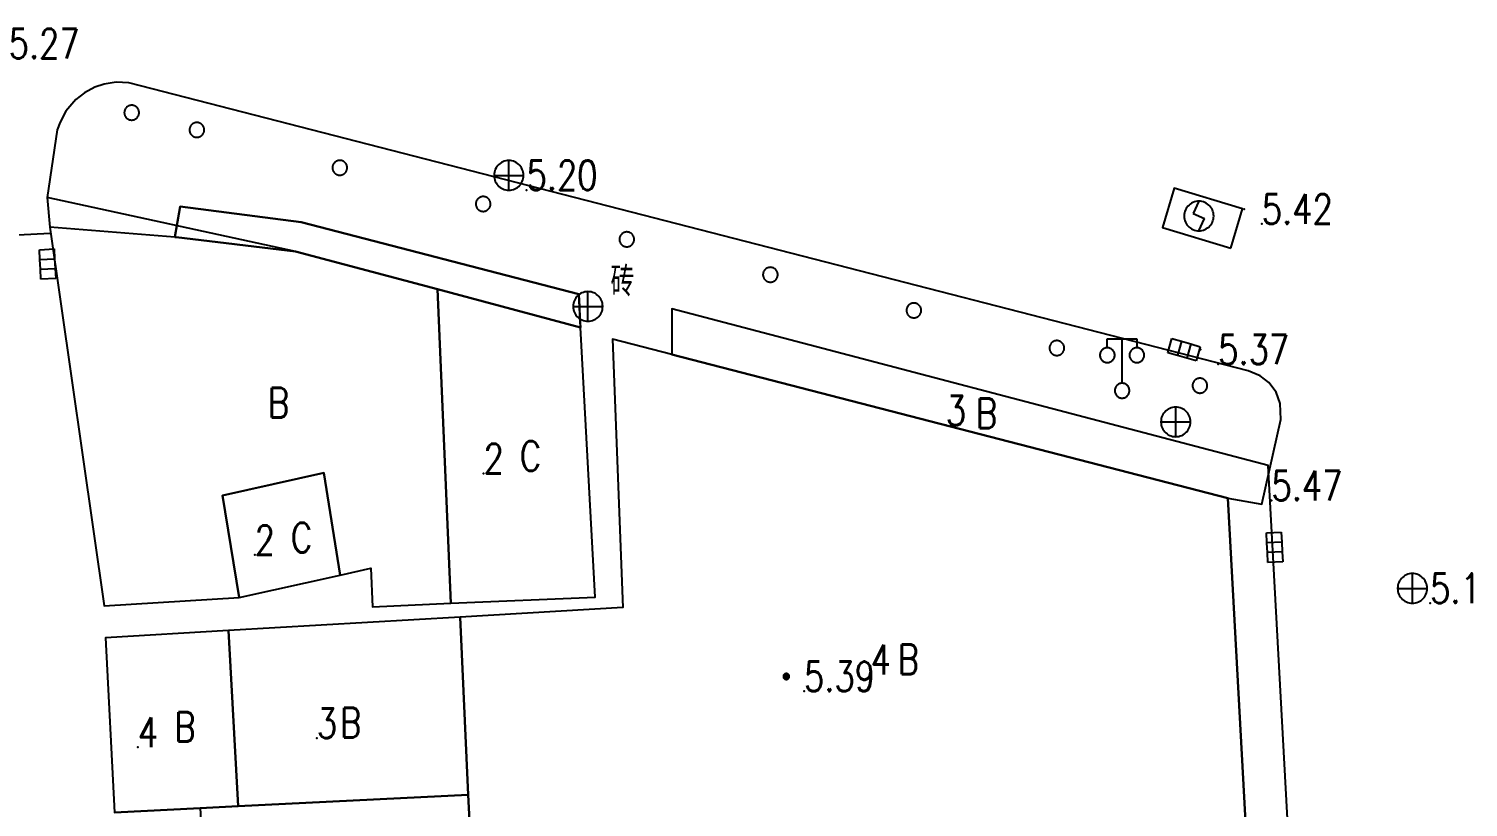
# Model space of a CAD drawing. Extents: x 500064 to 501389, y 2542464 to 2545400.
# Drawn here: x 500904.47 to 500953.13, y 2542654.41 to 2542680.73 of the extents above; entities that cross this region are included whole.
import ezdxf

# ---------------------------------------------------------------- set-up
doc = ezdxf.new("R2010")
doc.units = 0
doc.header["$LTSCALE"] = 0.5
doc.linetypes.add('CENTER', pattern=[50.8, 31.75, -6.35, 6.35, -6.35])
doc.layers.add('地形图', color=8, linetype='CONTINUOUS')
doc.styles.add('HZ', font='romans.shx', dxfattribs={"width": 0.8, "bigfont": 'hztxt.shx'})

msp = doc.modelspace()

# ---------------------------------------------------------------- linework, layer by layer
at = {"layer": '地形图'}
for points in [[(500945.009, 2542664.864), (500946.154, 2542664.659), (500946.799, 2542667.526), (500946.781, 2542668.067), (500946.638, 2542668.448), (500946.394, 2542668.776), (500946.103, 2542669.003), (500945.699, 2542669.167), (500907.843, 2542678.911), (500907.425, 2542678.926), (500907.01, 2542678.862), (500906.704, 2542678.759), (500906.345, 2542678.568), (500906.057, 2542678.343), (500905.721, 2542677.949), (500905.523, 2542677.58), (500905.43, 2542677.311), (500905.086, 2542675.029), (500905.174, 2542674.02)], [(500907.943, 2542677.647), (500907.959, 2542677.647), (500907.975, 2542677.649), (500907.99, 2542677.651), (500908.005, 2542677.654), (500908.021, 2542677.659), (500908.035, 2542677.664), (500908.05, 2542677.67), (500908.064, 2542677.677), (500908.077, 2542677.685), (500908.091, 2542677.694), (500908.103, 2542677.703), (500908.115, 2542677.714), (500908.126, 2542677.725), (500908.137, 2542677.736), (500908.146, 2542677.749), (500908.155, 2542677.762), (500908.163, 2542677.775), (500908.171, 2542677.789), (500908.177, 2542677.803), (500908.182, 2542677.818), (500908.187, 2542677.833), (500908.19, 2542677.848), (500908.193, 2542677.864), (500908.194, 2542677.88), (500908.195, 2542677.895), (500908.195, 2542677.911), (500908.193, 2542677.927), (500908.191, 2542677.942), (500908.188, 2542677.957), (500908.183, 2542677.973), (500908.178, 2542677.987), (500908.172, 2542678.002), (500908.165, 2542678.016), (500908.157, 2542678.029), (500908.148, 2542678.043), (500908.139, 2542678.055), (500908.129, 2542678.067), (500908.118, 2542678.078), (500908.106, 2542678.088), (500908.094, 2542678.098), (500908.081, 2542678.107), (500908.067, 2542678.115), (500908.053, 2542678.122), (500908.039, 2542678.129), (500908.024, 2542678.134), (500908.009, 2542678.139), (500907.994, 2542678.142), (500907.978, 2542678.145), (500907.963, 2542678.146), (500907.947, 2542678.147), (500907.931, 2542678.147), (500907.916, 2542678.145), (500907.9, 2542678.143), (500907.885, 2542678.14), (500907.87, 2542678.135), (500907.855, 2542678.13), (500907.84, 2542678.124), (500907.826, 2542678.117), (500907.813, 2542678.109), (500907.8, 2542678.1), (500907.787, 2542678.091), (500907.775, 2542678.081), (500907.764, 2542678.07), (500907.754, 2542678.058), (500907.744, 2542678.046), (500907.735, 2542678.033), (500907.727, 2542678.019), (500907.72, 2542678.005), (500907.713, 2542677.991), (500907.708, 2542677.976), (500907.703, 2542677.961), (500907.7, 2542677.946), (500907.697, 2542677.93), (500907.696, 2542677.915), (500907.695, 2542677.899), (500907.695, 2542677.883), (500907.697, 2542677.868), (500907.699, 2542677.852), (500907.702, 2542677.837), (500907.707, 2542677.822), (500907.712, 2542677.807), (500907.718, 2542677.792), (500907.725, 2542677.778), (500907.733, 2542677.765), (500907.742, 2542677.752), (500907.751, 2542677.739), (500907.762, 2542677.727), (500907.773, 2542677.716), (500907.784, 2542677.706), (500907.797, 2542677.696), (500907.81, 2542677.687), (500907.823, 2542677.679), (500907.837, 2542677.672), (500907.851, 2542677.665), (500907.866, 2542677.66), (500907.881, 2542677.655), (500907.896, 2542677.652), (500907.912, 2542677.649), (500907.928, 2542677.648), (500907.943, 2542677.647)], [(500910.147, 2542677.064), (500910.162, 2542677.064), (500910.178, 2542677.066), (500910.194, 2542677.068), (500910.209, 2542677.071), (500910.224, 2542677.075), (500910.239, 2542677.081), (500910.253, 2542677.087), (500910.267, 2542677.094), (500910.281, 2542677.102), (500910.294, 2542677.11), (500910.306, 2542677.12), (500910.318, 2542677.13), (500910.33, 2542677.141), (500910.34, 2542677.153), (500910.35, 2542677.165), (500910.359, 2542677.178), (500910.367, 2542677.192), (500910.374, 2542677.206), (500910.38, 2542677.22), (500910.386, 2542677.235), (500910.39, 2542677.25), (500910.394, 2542677.265), (500910.396, 2542677.281), (500910.398, 2542677.296), (500910.399, 2542677.312), (500910.398, 2542677.328), (500910.397, 2542677.343), (500910.395, 2542677.359), (500910.391, 2542677.374), (500910.387, 2542677.389), (500910.382, 2542677.404), (500910.376, 2542677.419), (500910.369, 2542677.433), (500910.361, 2542677.446), (500910.352, 2542677.459), (500910.342, 2542677.472), (500910.332, 2542677.484), (500910.321, 2542677.495), (500910.309, 2542677.505), (500910.297, 2542677.515), (500910.284, 2542677.524), (500910.271, 2542677.532), (500910.257, 2542677.539), (500910.242, 2542677.546), (500910.228, 2542677.551), (500910.213, 2542677.555), (500910.197, 2542677.559), (500910.182, 2542677.562), (500910.166, 2542677.563), (500910.15, 2542677.564), (500910.135, 2542677.563), (500910.119, 2542677.562), (500910.104, 2542677.56), (500910.088, 2542677.556), (500910.073, 2542677.552), (500910.058, 2542677.547), (500910.044, 2542677.541), (500910.03, 2542677.534), (500910.016, 2542677.526), (500910.003, 2542677.517), (500909.991, 2542677.508), (500909.979, 2542677.497), (500909.968, 2542677.486), (500909.957, 2542677.475), (500909.947, 2542677.462), (500909.939, 2542677.449), (500909.93, 2542677.436), (500909.923, 2542677.422), (500909.917, 2542677.408), (500909.911, 2542677.393), (500909.907, 2542677.378), (500909.903, 2542677.362), (500909.901, 2542677.347), (500909.899, 2542677.331), (500909.899, 2542677.316), (500909.899, 2542677.3), (500909.9, 2542677.284), (500909.903, 2542677.269), (500909.906, 2542677.253), (500909.91, 2542677.238), (500909.915, 2542677.224), (500909.922, 2542677.209), (500909.929, 2542677.195), (500909.936, 2542677.181), (500909.945, 2542677.168), (500909.955, 2542677.156), (500909.965, 2542677.144), (500909.976, 2542677.133), (500909.988, 2542677.122), (500910, 2542677.113), (500910.013, 2542677.104), (500910.027, 2542677.096), (500910.04, 2542677.088), (500910.055, 2542677.082), (500910.07, 2542677.077), (500910.085, 2542677.072), (500910.1, 2542677.069), (500910.115, 2542677.066), (500910.131, 2542677.064), (500910.147, 2542677.064)], [(500897.091, 2542676.757), (500897.588, 2542673.435), (500905.204, 2542673.817)], [(500914.98, 2542675.784), (500914.996, 2542675.785), (500915.012, 2542675.786), (500915.027, 2542675.789), (500915.042, 2542675.792), (500915.058, 2542675.796), (500915.072, 2542675.801), (500915.087, 2542675.807), (500915.101, 2542675.814), (500915.115, 2542675.822), (500915.128, 2542675.831), (500915.14, 2542675.841), (500915.152, 2542675.851), (500915.163, 2542675.862), (500915.174, 2542675.874), (500915.183, 2542675.886), (500915.192, 2542675.899), (500915.2, 2542675.912), (500915.208, 2542675.926), (500915.214, 2542675.941), (500915.219, 2542675.955), (500915.224, 2542675.97), (500915.227, 2542675.986), (500915.23, 2542676.001), (500915.232, 2542676.017), (500915.232, 2542676.033), (500915.232, 2542676.048), (500915.23, 2542676.064), (500915.228, 2542676.079), (500915.225, 2542676.095), (500915.22, 2542676.11), (500915.215, 2542676.125), (500915.209, 2542676.139), (500915.202, 2542676.153), (500915.194, 2542676.167), (500915.185, 2542676.18), (500915.176, 2542676.192), (500915.166, 2542676.204), (500915.155, 2542676.215), (500915.143, 2542676.226), (500915.131, 2542676.236), (500915.118, 2542676.245), (500915.104, 2542676.253), (500915.09, 2542676.26), (500915.076, 2542676.266), (500915.061, 2542676.272), (500915.046, 2542676.276), (500915.031, 2542676.28), (500915.015, 2542676.282), (500915, 2542676.284), (500914.984, 2542676.284), (500914.968, 2542676.284), (500914.953, 2542676.283), (500914.937, 2542676.28), (500914.922, 2542676.277), (500914.907, 2542676.273), (500914.892, 2542676.268), (500914.877, 2542676.261), (500914.863, 2542676.254), (500914.85, 2542676.246), (500914.837, 2542676.238), (500914.824, 2542676.228), (500914.812, 2542676.218), (500914.801, 2542676.207), (500914.791, 2542676.195), (500914.781, 2542676.183), (500914.772, 2542676.17), (500914.764, 2542676.156), (500914.757, 2542676.143), (500914.75, 2542676.128), (500914.745, 2542676.113), (500914.74, 2542676.098), (500914.737, 2542676.083), (500914.734, 2542676.068), (500914.733, 2542676.052), (500914.732, 2542676.036), (500914.733, 2542676.021), (500914.734, 2542676.005), (500914.736, 2542675.989), (500914.74, 2542675.974), (500914.744, 2542675.959), (500914.749, 2542675.944), (500914.755, 2542675.93), (500914.762, 2542675.916), (500914.77, 2542675.902), (500914.779, 2542675.889), (500914.788, 2542675.876), (500914.799, 2542675.865), (500914.81, 2542675.853), (500914.821, 2542675.843), (500914.834, 2542675.833), (500914.847, 2542675.824), (500914.86, 2542675.816), (500914.874, 2542675.809), (500914.888, 2542675.803), (500914.903, 2542675.797), (500914.918, 2542675.793), (500914.933, 2542675.789), (500914.949, 2542675.787), (500914.965, 2542675.785), (500914.98, 2542675.784)], [(500920.696, 2542675.277), (500920.748, 2542675.279), (500920.8, 2542675.288), (500920.85, 2542675.301), (500920.899, 2542675.32), (500920.946, 2542675.344), (500920.99, 2542675.372), (500921.03, 2542675.405), (500921.067, 2542675.442), (500921.1, 2542675.483), (500921.129, 2542675.527), (500921.153, 2542675.573), (500921.171, 2542675.622), (500921.185, 2542675.673), (500921.193, 2542675.724), (500921.196, 2542675.777), (500921.193, 2542675.829), (500921.185, 2542675.881), (500921.171, 2542675.931), (500921.153, 2542675.98), (500921.129, 2542676.027), (500921.1, 2542676.071), (500921.067, 2542676.111), (500921.03, 2542676.148), (500920.99, 2542676.181), (500920.946, 2542676.21), (500920.899, 2542676.233), (500920.85, 2542676.252), (500920.8, 2542676.266), (500920.748, 2542676.274), (500920.696, 2542676.277), (500920.643, 2542676.274), (500920.592, 2542676.266), (500920.541, 2542676.252), (500920.492, 2542676.233), (500920.446, 2542676.21), (500920.402, 2542676.181), (500920.361, 2542676.148), (500920.324, 2542676.111), (500920.291, 2542676.071), (500920.263, 2542676.027), (500920.239, 2542675.98), (500920.22, 2542675.931), (500920.207, 2542675.881), (500920.199, 2542675.829), (500920.196, 2542675.777), (500920.199, 2542675.724), (500920.207, 2542675.673), (500920.22, 2542675.622), (500920.239, 2542675.573), (500920.263, 2542675.527), (500920.291, 2542675.483), (500920.324, 2542675.442), (500920.361, 2542675.405), (500920.402, 2542675.372), (500920.446, 2542675.344), (500920.492, 2542675.32), (500920.541, 2542675.301), (500920.592, 2542675.288), (500920.643, 2542675.279), (500920.696, 2542675.277)], [(500920.696, 2542675.277), (500920.696, 2542675.777), (500920.696, 2542676.277)], [(500920.196, 2542675.777), (500920.696, 2542675.777), (500921.196, 2542675.777)], [(500913.489, 2542673.208), (500905.086, 2542675.029)], [(500919.832, 2542674.559), (500919.848, 2542674.56), (500919.863, 2542674.561), (500919.879, 2542674.564), (500919.894, 2542674.568), (500919.909, 2542674.572), (500919.924, 2542674.578), (500919.938, 2542674.584), (500919.952, 2542674.591), (500919.966, 2542674.599), (500919.978, 2542674.608), (500919.991, 2542674.618), (500920.002, 2542674.629), (500920.013, 2542674.64), (500920.024, 2542674.652), (500920.033, 2542674.664), (500920.042, 2542674.677), (500920.05, 2542674.691), (500920.057, 2542674.705), (500920.063, 2542674.719), (500920.068, 2542674.734), (500920.072, 2542674.749), (500920.076, 2542674.765), (500920.078, 2542674.78), (500920.079, 2542674.796), (500920.079, 2542674.812), (500920.079, 2542674.827), (500920.077, 2542674.843), (500920.075, 2542674.858), (500920.071, 2542674.874), (500920.066, 2542674.889), (500920.061, 2542674.903), (500920.055, 2542674.918), (500920.047, 2542674.932), (500920.039, 2542674.945), (500920.03, 2542674.958), (500920.021, 2542674.97), (500920.01, 2542674.982), (500919.999, 2542674.993), (500919.987, 2542675.003), (500919.974, 2542675.013), (500919.961, 2542675.021), (500919.948, 2542675.029), (500919.934, 2542675.036), (500919.919, 2542675.042), (500919.904, 2542675.048), (500919.889, 2542675.052), (500919.874, 2542675.055), (500919.858, 2542675.057), (500919.843, 2542675.059), (500919.827, 2542675.059), (500919.811, 2542675.058), (500919.796, 2542675.057), (500919.78, 2542675.054), (500919.765, 2542675.051), (500919.75, 2542675.046), (500919.735, 2542675.041), (500919.721, 2542675.034), (500919.707, 2542675.027), (500919.693, 2542675.019), (500919.681, 2542675.01), (500919.668, 2542675), (500919.657, 2542674.99), (500919.646, 2542674.978), (500919.635, 2542674.967), (500919.626, 2542674.954), (500919.617, 2542674.941), (500919.609, 2542674.927), (500919.602, 2542674.913), (500919.596, 2542674.899), (500919.591, 2542674.884), (500919.587, 2542674.869), (500919.583, 2542674.854), (500919.581, 2542674.838), (500919.58, 2542674.822), (500919.58, 2542674.807), (500919.58, 2542674.791), (500919.582, 2542674.775), (500919.584, 2542674.76), (500919.588, 2542674.745), (500919.593, 2542674.73), (500919.598, 2542674.715), (500919.604, 2542674.7), (500919.612, 2542674.687), (500919.62, 2542674.673), (500919.629, 2542674.66), (500919.638, 2542674.648), (500919.649, 2542674.636), (500919.66, 2542674.625), (500919.672, 2542674.615), (500919.685, 2542674.605), (500919.698, 2542674.597), (500919.711, 2542674.589), (500919.725, 2542674.582), (500919.74, 2542674.576), (500919.755, 2542674.571), (500919.77, 2542674.566), (500919.785, 2542674.563), (500919.801, 2542674.561), (500919.816, 2542674.559), (500919.832, 2542674.559)], [(500945.104, 2542673.316), (500945.506, 2542674.648), (500943.196, 2542675.345), (500942.794, 2542674.013), (500945.104, 2542673.316)], [(500944.029, 2542673.902), (500944.082, 2542673.905), (500944.133, 2542673.913), (500944.184, 2542673.927), (500944.233, 2542673.945), (500944.279, 2542673.969), (500944.323, 2542673.998), (500944.364, 2542674.031), (500944.401, 2542674.068), (500944.434, 2542674.108), (500944.462, 2542674.152), (500944.486, 2542674.199), (500944.505, 2542674.248), (500944.518, 2542674.298), (500944.527, 2542674.35), (500944.529, 2542674.402), (500944.527, 2542674.454), (500944.518, 2542674.506), (500944.505, 2542674.557), (500944.486, 2542674.606), (500944.462, 2542674.652), (500944.434, 2542674.696), (500944.401, 2542674.737), (500944.364, 2542674.774), (500944.323, 2542674.807), (500944.279, 2542674.835), (500944.233, 2542674.859), (500944.184, 2542674.878), (500944.133, 2542674.891), (500944.082, 2542674.899), (500944.029, 2542674.902), (500943.977, 2542674.899), (500943.925, 2542674.891), (500943.875, 2542674.878), (500943.826, 2542674.859), (500943.779, 2542674.835), (500943.735, 2542674.807), (500943.695, 2542674.774), (500943.658, 2542674.737), (500943.625, 2542674.696), (500943.596, 2542674.652), (500943.573, 2542674.606), (500943.554, 2542674.557), (500943.54, 2542674.506), (500943.532, 2542674.454), (500943.529, 2542674.402), (500943.532, 2542674.35), (500943.54, 2542674.298), (500943.554, 2542674.248), (500943.573, 2542674.199), (500943.596, 2542674.152), (500943.625, 2542674.108), (500943.658, 2542674.068), (500943.695, 2542674.031), (500943.735, 2542673.998), (500943.779, 2542673.969), (500943.826, 2542673.945), (500943.875, 2542673.927), (500943.925, 2542673.913), (500943.977, 2542673.905), (500944.029, 2542673.902)], [(500944.029, 2542674.902), (500943.838, 2542674.491)], [(500909.402, 2542673.7), (500909.582, 2542674.72), (500913.68, 2542674.191), (500923.062, 2542671.755), (500923.063, 2542671.737), (500923.082, 2542671.345), (500923.103, 2542670.924), (500923.118, 2542670.628)], [(500943.838, 2542674.491), (500944.22, 2542674.313)], [(500944.029, 2542673.902), (500944.22, 2542674.313)], [(500924.687, 2542673.363), (500924.703, 2542673.364), (500924.718, 2542673.366), (500924.734, 2542673.368), (500924.749, 2542673.372), (500924.764, 2542673.376), (500924.779, 2542673.382), (500924.793, 2542673.388), (500924.807, 2542673.396), (500924.82, 2542673.404), (500924.833, 2542673.413), (500924.846, 2542673.422), (500924.857, 2542673.433), (500924.868, 2542673.444), (500924.879, 2542673.456), (500924.888, 2542673.469), (500924.897, 2542673.482), (500924.905, 2542673.495), (500924.912, 2542673.509), (500924.918, 2542673.524), (500924.923, 2542673.539), (500924.927, 2542673.554), (500924.93, 2542673.569), (500924.933, 2542673.585), (500924.934, 2542673.6), (500924.934, 2542673.616), (500924.934, 2542673.632), (500924.932, 2542673.647), (500924.93, 2542673.663), (500924.926, 2542673.678), (500924.921, 2542673.693), (500924.916, 2542673.708), (500924.91, 2542673.722), (500924.902, 2542673.736), (500924.894, 2542673.749), (500924.885, 2542673.762), (500924.876, 2542673.775), (500924.865, 2542673.786), (500924.854, 2542673.797), (500924.842, 2542673.808), (500924.829, 2542673.817), (500924.816, 2542673.826), (500924.803, 2542673.834), (500924.789, 2542673.841), (500924.774, 2542673.847), (500924.759, 2542673.852), (500924.744, 2542673.856), (500924.729, 2542673.859), (500924.713, 2542673.862), (500924.698, 2542673.863), (500924.682, 2542673.863), (500924.666, 2542673.863), (500924.651, 2542673.861), (500924.635, 2542673.859), (500924.62, 2542673.855), (500924.605, 2542673.85), (500924.59, 2542673.845), (500924.576, 2542673.839), (500924.562, 2542673.831), (500924.548, 2542673.823), (500924.536, 2542673.814), (500924.523, 2542673.805), (500924.512, 2542673.794), (500924.501, 2542673.783), (500924.49, 2542673.771), (500924.481, 2542673.758), (500924.472, 2542673.745), (500924.464, 2542673.732), (500924.457, 2542673.718), (500924.451, 2542673.703), (500924.446, 2542673.688), (500924.442, 2542673.673), (500924.438, 2542673.658), (500924.436, 2542673.642), (500924.435, 2542673.627), (500924.434, 2542673.611), (500924.435, 2542673.595), (500924.437, 2542673.58), (500924.439, 2542673.564), (500924.443, 2542673.549), (500924.447, 2542673.534), (500924.453, 2542673.519), (500924.459, 2542673.505), (500924.467, 2542673.491), (500924.475, 2542673.477), (500924.484, 2542673.465), (500924.493, 2542673.452), (500924.504, 2542673.441), (500924.515, 2542673.429), (500924.527, 2542673.419), (500924.54, 2542673.41), (500924.553, 2542673.401), (500924.566, 2542673.393), (500924.58, 2542673.386), (500924.595, 2542673.38), (500924.61, 2542673.375), (500924.625, 2542673.371), (500924.64, 2542673.367), (500924.656, 2542673.365), (500924.671, 2542673.364), (500924.687, 2542673.363)], [(500904.823, 2542673.264), (500905.322, 2542673.291)], [(500904.877, 2542672.265), (500904.859, 2542672.6), (500904.841, 2542672.929), (500904.823, 2542673.264)], [(500904.841, 2542672.929), (500905.34, 2542672.956)], [(500905.322, 2542673.291), (500905.34, 2542672.956), (500905.358, 2542672.627), (500905.376, 2542672.292)], [(500904.859, 2542672.6), (500905.358, 2542672.627)], [(500929.542, 2542672.168), (500929.558, 2542672.168), (500929.573, 2542672.17), (500929.589, 2542672.173), (500929.604, 2542672.176), (500929.619, 2542672.181), (500929.634, 2542672.186), (500929.648, 2542672.193), (500929.662, 2542672.2), (500929.675, 2542672.208), (500929.688, 2542672.217), (500929.701, 2542672.227), (500929.712, 2542672.237), (500929.723, 2542672.248), (500929.734, 2542672.26), (500929.743, 2542672.273), (500929.752, 2542672.286), (500929.76, 2542672.299), (500929.767, 2542672.314), (500929.773, 2542672.328), (500929.778, 2542672.343), (500929.782, 2542672.358), (500929.785, 2542672.373), (500929.788, 2542672.389), (500929.789, 2542672.405), (500929.789, 2542672.42), (500929.789, 2542672.436), (500929.787, 2542672.452), (500929.784, 2542672.467), (500929.781, 2542672.482), (500929.776, 2542672.497), (500929.771, 2542672.512), (500929.765, 2542672.526), (500929.757, 2542672.54), (500929.749, 2542672.554), (500929.74, 2542672.567), (500929.73, 2542672.579), (500929.72, 2542672.591), (500929.709, 2542672.602), (500929.697, 2542672.612), (500929.684, 2542672.621), (500929.671, 2542672.63), (500929.658, 2542672.638), (500929.644, 2542672.645), (500929.629, 2542672.651), (500929.614, 2542672.656), (500929.599, 2542672.66), (500929.584, 2542672.664), (500929.568, 2542672.666), (500929.553, 2542672.667), (500929.537, 2542672.668), (500929.521, 2542672.667), (500929.506, 2542672.665), (500929.49, 2542672.663), (500929.475, 2542672.659), (500929.46, 2542672.655), (500929.445, 2542672.649), (500929.431, 2542672.643), (500929.417, 2542672.636), (500929.403, 2542672.627), (500929.39, 2542672.619), (500929.378, 2542672.609), (500929.366, 2542672.598), (500929.355, 2542672.587), (500929.345, 2542672.575), (500929.336, 2542672.563), (500929.327, 2542672.55), (500929.319, 2542672.536), (500929.312, 2542672.522), (500929.306, 2542672.507), (500929.301, 2542672.493), (500929.297, 2542672.478), (500929.293, 2542672.462), (500929.291, 2542672.447), (500929.29, 2542672.431), (500929.289, 2542672.415), (500929.29, 2542672.4), (500929.292, 2542672.384), (500929.294, 2542672.369), (500929.298, 2542672.353), (500929.302, 2542672.338), (500929.308, 2542672.323), (500929.314, 2542672.309), (500929.322, 2542672.295), (500929.33, 2542672.282), (500929.339, 2542672.269), (500929.348, 2542672.256), (500929.359, 2542672.245), (500929.37, 2542672.234), (500929.382, 2542672.224), (500929.394, 2542672.214), (500929.408, 2542672.205), (500929.421, 2542672.197), (500929.435, 2542672.191), (500929.45, 2542672.184), (500929.464, 2542672.179), (500929.48, 2542672.175), (500929.495, 2542672.172), (500929.511, 2542672.169), (500929.526, 2542672.168), (500929.542, 2542672.168)], [(500905.376, 2542672.292), (500904.877, 2542672.265)], [(500923.372, 2542670.845), (500923.424, 2542670.848), (500923.476, 2542670.856), (500923.526, 2542670.869), (500923.575, 2542670.888), (500923.622, 2542670.912), (500923.666, 2542670.94), (500923.706, 2542670.973), (500923.743, 2542671.01), (500923.776, 2542671.051), (500923.805, 2542671.095), (500923.828, 2542671.141), (500923.847, 2542671.19), (500923.861, 2542671.241), (500923.869, 2542671.293), (500923.872, 2542671.345), (500923.869, 2542671.397), (500923.861, 2542671.449), (500923.847, 2542671.499), (500923.828, 2542671.548), (500923.805, 2542671.595), (500923.776, 2542671.639), (500923.743, 2542671.679), (500923.706, 2542671.716), (500923.666, 2542671.749), (500923.622, 2542671.778), (500923.575, 2542671.802), (500923.526, 2542671.82), (500923.476, 2542671.834), (500923.424, 2542671.842), (500923.372, 2542671.845), (500923.319, 2542671.842), (500923.268, 2542671.834), (500923.217, 2542671.82), (500923.168, 2542671.802), (500923.122, 2542671.778), (500923.078, 2542671.749), (500923.063, 2542671.737), (500923.037, 2542671.716), (500923, 2542671.679), (500922.967, 2542671.639), (500922.939, 2542671.595), (500922.915, 2542671.548), (500922.896, 2542671.499), (500922.883, 2542671.449), (500922.874, 2542671.397), (500922.872, 2542671.345), (500922.874, 2542671.293), (500922.883, 2542671.241), (500922.896, 2542671.19), (500922.915, 2542671.141), (500922.939, 2542671.095), (500922.967, 2542671.051), (500923, 2542671.01), (500923.037, 2542670.973), (500923.078, 2542670.94), (500923.103, 2542670.924), (500923.122, 2542670.912), (500923.168, 2542670.888), (500923.217, 2542670.869), (500923.268, 2542670.856), (500923.319, 2542670.848), (500923.372, 2542670.845)], [(500923.372, 2542670.845), (500923.372, 2542671.345), (500923.372, 2542671.845)], [(500934.39, 2542670.961), (500934.406, 2542670.962), (500934.421, 2542670.963), (500934.437, 2542670.965), (500934.452, 2542670.969), (500934.467, 2542670.973), (500934.482, 2542670.978), (500934.497, 2542670.984), (500934.511, 2542670.991), (500934.524, 2542670.999), (500934.537, 2542671.008), (500934.55, 2542671.018), (500934.562, 2542671.028), (500934.573, 2542671.039), (500934.583, 2542671.051), (500934.593, 2542671.063), (500934.602, 2542671.076), (500934.61, 2542671.089), (500934.617, 2542671.103), (500934.623, 2542671.118), (500934.629, 2542671.133), (500934.633, 2542671.148), (500934.637, 2542671.163), (500934.639, 2542671.178), (500934.641, 2542671.194), (500934.642, 2542671.21), (500934.641, 2542671.225), (500934.64, 2542671.241), (500934.637, 2542671.257), (500934.634, 2542671.272), (500934.63, 2542671.287), (500934.625, 2542671.302), (500934.618, 2542671.316), (500934.611, 2542671.33), (500934.603, 2542671.344), (500934.595, 2542671.357), (500934.585, 2542671.369), (500934.575, 2542671.381), (500934.564, 2542671.392), (500934.552, 2542671.403), (500934.54, 2542671.413), (500934.527, 2542671.421), (500934.513, 2542671.43), (500934.499, 2542671.437), (500934.485, 2542671.443), (500934.47, 2542671.448), (500934.455, 2542671.453), (500934.44, 2542671.456), (500934.424, 2542671.459), (500934.409, 2542671.461), (500934.393, 2542671.461), (500934.377, 2542671.461), (500934.362, 2542671.459), (500934.346, 2542671.457), (500934.331, 2542671.454), (500934.316, 2542671.449), (500934.301, 2542671.444), (500934.286, 2542671.438), (500934.272, 2542671.431), (500934.259, 2542671.423), (500934.246, 2542671.414), (500934.233, 2542671.405), (500934.221, 2542671.394), (500934.21, 2542671.383), (500934.2, 2542671.372), (500934.19, 2542671.359), (500934.181, 2542671.346), (500934.173, 2542671.333), (500934.166, 2542671.319), (500934.16, 2542671.305), (500934.154, 2542671.29), (500934.15, 2542671.275), (500934.146, 2542671.259), (500934.144, 2542671.244), (500934.142, 2542671.228), (500934.142, 2542671.213), (500934.142, 2542671.197), (500934.143, 2542671.181), (500934.146, 2542671.166), (500934.149, 2542671.15), (500934.153, 2542671.135), (500934.159, 2542671.121), (500934.165, 2542671.106), (500934.172, 2542671.092), (500934.18, 2542671.078), (500934.188, 2542671.065), (500934.198, 2542671.053), (500934.208, 2542671.041), (500934.219, 2542671.03), (500934.231, 2542671.019), (500934.243, 2542671.01), (500934.256, 2542671.001), (500934.27, 2542670.993), (500934.284, 2542670.986), (500934.298, 2542670.979), (500934.313, 2542670.974), (500934.328, 2542670.969), (500934.343, 2542670.966), (500934.359, 2542670.963), (500934.374, 2542670.962), (500934.39, 2542670.961)], [(500922.872, 2542671.345), (500923.082, 2542671.345), (500923.372, 2542671.345), (500923.872, 2542671.345)], [(500939.226, 2542669.689), (500939.241, 2542669.69), (500939.257, 2542669.691), (500939.272, 2542669.693), (500939.288, 2542669.697), (500939.303, 2542669.701), (500939.318, 2542669.706), (500939.332, 2542669.712), (500939.346, 2542669.719), (500939.36, 2542669.727), (500939.373, 2542669.736), (500939.385, 2542669.746), (500939.397, 2542669.756), (500939.408, 2542669.767), (500939.419, 2542669.779), (500939.428, 2542669.791), (500939.437, 2542669.804), (500939.445, 2542669.817), (500939.453, 2542669.831), (500939.459, 2542669.846), (500939.464, 2542669.861), (500939.469, 2542669.876), (500939.472, 2542669.891), (500939.475, 2542669.906), (500939.476, 2542669.922), (500939.477, 2542669.938), (500939.477, 2542669.953), (500939.475, 2542669.969), (500939.473, 2542669.985), (500939.47, 2542670), (500939.465, 2542670.015), (500939.46, 2542670.03), (500939.454, 2542670.044), (500939.447, 2542670.058), (500939.439, 2542670.072), (500939.43, 2542670.085), (500939.421, 2542670.097), (500939.41, 2542670.109), (500939.399, 2542670.12), (500939.388, 2542670.131), (500939.375, 2542670.141), (500939.362, 2542670.149), (500939.349, 2542670.157), (500939.335, 2542670.165), (500939.32, 2542670.171), (500939.306, 2542670.176), (500939.291, 2542670.181), (500939.275, 2542670.184), (500939.26, 2542670.187), (500939.244, 2542670.189), (500939.229, 2542670.189), (500939.213, 2542670.189), (500939.197, 2542670.187), (500939.182, 2542670.185), (500939.166, 2542670.182), (500939.151, 2542670.177), (500939.136, 2542670.172), (500939.122, 2542670.166), (500939.108, 2542670.159), (500939.094, 2542670.151), (500939.081, 2542670.142), (500939.069, 2542670.133), (500939.057, 2542670.122), (500939.046, 2542670.111), (500939.035, 2542670.1), (500939.026, 2542670.087), (500939.017, 2542670.074), (500939.009, 2542670.061), (500939.002, 2542670.047), (500938.995, 2542670.033), (500938.99, 2542670.018), (500938.985, 2542670.003), (500938.982, 2542669.987), (500938.979, 2542669.972), (500938.978, 2542669.956), (500938.977, 2542669.941), (500938.977, 2542669.925), (500938.979, 2542669.909), (500938.981, 2542669.894), (500938.985, 2542669.878), (500938.989, 2542669.863), (500938.994, 2542669.849), (500939, 2542669.834), (500939.007, 2542669.82), (500939.015, 2542669.806), (500939.024, 2542669.793), (500939.034, 2542669.781), (500939.044, 2542669.769), (500939.055, 2542669.758), (500939.067, 2542669.747), (500939.079, 2542669.738), (500939.092, 2542669.729), (500939.105, 2542669.721), (500939.119, 2542669.714), (500939.134, 2542669.707), (500939.148, 2542669.702), (500939.163, 2542669.697), (500939.179, 2542669.694), (500939.194, 2542669.691), (500939.21, 2542669.69), (500939.226, 2542669.689)], [(500940.932, 2542669.948), (500940.932, 2542670.248)], [(500940.932, 2542670.248), (500941.432, 2542670.248), (500941.932, 2542670.248)], [(500941.432, 2542668.748), (500941.432, 2542670.248)], [(500941.932, 2542670.248), (500941.932, 2542669.948)], [(500942.978, 2542669.778), (500943.115, 2542670.259)], [(500943.115, 2542670.259), (500943.437, 2542670.167), (500943.755, 2542670.077), (500944.077, 2542669.985)], [(500943.437, 2542670.167), (500943.301, 2542669.686)], [(500943.755, 2542670.077), (500943.618, 2542669.596)], [(500940.932, 2542669.448), (500940.958, 2542669.449), (500940.984, 2542669.453), (500941.009, 2542669.46), (500941.034, 2542669.469), (500941.057, 2542669.481), (500941.079, 2542669.495), (500941.099, 2542669.512), (500941.118, 2542669.53), (500941.134, 2542669.551), (500941.148, 2542669.573), (500941.16, 2542669.596), (500941.17, 2542669.62), (500941.176, 2542669.646), (500941.181, 2542669.672), (500941.182, 2542669.698), (500941.181, 2542669.724), (500941.176, 2542669.75), (500941.17, 2542669.775), (500941.16, 2542669.799), (500941.148, 2542669.823), (500941.134, 2542669.845), (500941.118, 2542669.865), (500941.099, 2542669.883), (500941.079, 2542669.9), (500941.057, 2542669.914), (500941.034, 2542669.926), (500941.009, 2542669.935), (500940.984, 2542669.942), (500940.958, 2542669.946), (500940.932, 2542669.948), (500940.906, 2542669.946), (500940.88, 2542669.942), (500940.855, 2542669.935), (500940.83, 2542669.926), (500940.807, 2542669.914), (500940.785, 2542669.9), (500940.765, 2542669.883), (500940.746, 2542669.865), (500940.73, 2542669.845), (500940.715, 2542669.823), (500940.704, 2542669.799), (500940.694, 2542669.775), (500940.687, 2542669.75), (500940.683, 2542669.724), (500940.682, 2542669.698), (500940.683, 2542669.672), (500940.687, 2542669.646), (500940.694, 2542669.62), (500940.704, 2542669.596), (500940.715, 2542669.573), (500940.73, 2542669.551), (500940.746, 2542669.53), (500940.765, 2542669.512), (500940.785, 2542669.495), (500940.807, 2542669.481), (500940.83, 2542669.469), (500940.855, 2542669.46), (500940.88, 2542669.453), (500940.906, 2542669.449), (500940.932, 2542669.448)], [(500941.932, 2542669.448), (500941.958, 2542669.449), (500941.984, 2542669.453), (500942.009, 2542669.46), (500942.034, 2542669.469), (500942.057, 2542669.481), (500942.079, 2542669.495), (500942.099, 2542669.512), (500942.118, 2542669.53), (500942.134, 2542669.551), (500942.148, 2542669.573), (500942.16, 2542669.596), (500942.17, 2542669.62), (500942.176, 2542669.646), (500942.181, 2542669.672), (500942.182, 2542669.698), (500942.181, 2542669.724), (500942.176, 2542669.75), (500942.17, 2542669.775), (500942.16, 2542669.799), (500942.148, 2542669.823), (500942.134, 2542669.845), (500942.118, 2542669.865), (500942.099, 2542669.883), (500942.079, 2542669.9), (500942.057, 2542669.914), (500942.034, 2542669.926), (500942.009, 2542669.935), (500941.984, 2542669.942), (500941.958, 2542669.946), (500941.932, 2542669.948), (500941.906, 2542669.946), (500941.88, 2542669.942), (500941.855, 2542669.935), (500941.83, 2542669.926), (500941.807, 2542669.914), (500941.785, 2542669.9), (500941.765, 2542669.883), (500941.746, 2542669.865), (500941.73, 2542669.845), (500941.715, 2542669.823), (500941.704, 2542669.799), (500941.694, 2542669.775), (500941.687, 2542669.75), (500941.683, 2542669.724), (500941.682, 2542669.698), (500941.683, 2542669.672), (500941.687, 2542669.646), (500941.694, 2542669.62), (500941.704, 2542669.596), (500941.715, 2542669.573), (500941.73, 2542669.551), (500941.746, 2542669.53), (500941.765, 2542669.512), (500941.785, 2542669.495), (500941.807, 2542669.481), (500941.83, 2542669.469), (500941.855, 2542669.46), (500941.88, 2542669.453), (500941.906, 2542669.449), (500941.932, 2542669.448)], [(500943.94, 2542669.504), (500943.618, 2542669.596), (500943.301, 2542669.686), (500942.978, 2542669.778)], [(500944.077, 2542669.985), (500943.94, 2542669.504)], [(500941.432, 2542668.248), (500941.458, 2542668.249), (500941.484, 2542668.253), (500941.509, 2542668.26), (500941.534, 2542668.269), (500941.557, 2542668.281), (500941.579, 2542668.295), (500941.599, 2542668.312), (500941.618, 2542668.33), (500941.634, 2542668.351), (500941.648, 2542668.373), (500941.66, 2542668.396), (500941.67, 2542668.42), (500941.676, 2542668.446), (500941.681, 2542668.472), (500941.682, 2542668.498), (500941.681, 2542668.524), (500941.676, 2542668.55), (500941.67, 2542668.575), (500941.66, 2542668.599), (500941.648, 2542668.623), (500941.634, 2542668.645), (500941.618, 2542668.665), (500941.599, 2542668.683), (500941.579, 2542668.7), (500941.557, 2542668.714), (500941.534, 2542668.726), (500941.509, 2542668.735), (500941.484, 2542668.742), (500941.458, 2542668.746), (500941.432, 2542668.748), (500941.406, 2542668.746), (500941.38, 2542668.742), (500941.355, 2542668.735), (500941.33, 2542668.726), (500941.307, 2542668.714), (500941.285, 2542668.7), (500941.265, 2542668.683), (500941.246, 2542668.665), (500941.23, 2542668.645), (500941.215, 2542668.623), (500941.204, 2542668.599), (500941.194, 2542668.575), (500941.187, 2542668.55), (500941.183, 2542668.524), (500941.182, 2542668.498), (500941.183, 2542668.472), (500941.187, 2542668.446), (500941.194, 2542668.42), (500941.204, 2542668.396), (500941.215, 2542668.373), (500941.23, 2542668.351), (500941.246, 2542668.33), (500941.265, 2542668.312), (500941.285, 2542668.295), (500941.307, 2542668.281), (500941.33, 2542668.269), (500941.355, 2542668.26), (500941.38, 2542668.253), (500941.406, 2542668.249), (500941.432, 2542668.248)], [(500944.061, 2542668.417), (500944.077, 2542668.418), (500944.092, 2542668.419), (500944.108, 2542668.421), (500944.123, 2542668.425), (500944.138, 2542668.429), (500944.153, 2542668.434), (500944.168, 2542668.44), (500944.182, 2542668.447), (500944.195, 2542668.455), (500944.208, 2542668.464), (500944.221, 2542668.474), (500944.233, 2542668.484), (500944.244, 2542668.495), (500944.254, 2542668.507), (500944.264, 2542668.519), (500944.273, 2542668.532), (500944.281, 2542668.545), (500944.288, 2542668.559), (500944.295, 2542668.574), (500944.3, 2542668.589), (500944.304, 2542668.604), (500944.308, 2542668.619), (500944.31, 2542668.634), (500944.312, 2542668.65), (500944.313, 2542668.666), (500944.312, 2542668.681), (500944.311, 2542668.697), (500944.308, 2542668.713), (500944.305, 2542668.728), (500944.301, 2542668.743), (500944.296, 2542668.758), (500944.289, 2542668.772), (500944.282, 2542668.786), (500944.274, 2542668.8), (500944.266, 2542668.813), (500944.256, 2542668.825), (500944.246, 2542668.837), (500944.235, 2542668.848), (500944.223, 2542668.859), (500944.211, 2542668.869), (500944.198, 2542668.877), (500944.184, 2542668.886), (500944.17, 2542668.893), (500944.156, 2542668.899), (500944.141, 2542668.905), (500944.126, 2542668.909), (500944.111, 2542668.912), (500944.095, 2542668.915), (500944.08, 2542668.917), (500944.064, 2542668.917), (500944.048, 2542668.917), (500944.033, 2542668.915), (500944.017, 2542668.913), (500944.002, 2542668.91), (500943.987, 2542668.905), (500943.972, 2542668.9), (500943.957, 2542668.894), (500943.943, 2542668.887), (500943.93, 2542668.879), (500943.917, 2542668.87), (500943.904, 2542668.861), (500943.893, 2542668.85), (500943.881, 2542668.839), (500943.871, 2542668.828), (500943.861, 2542668.815), (500943.852, 2542668.802), (500943.844, 2542668.789), (500943.837, 2542668.775), (500943.831, 2542668.761), (500943.825, 2542668.746), (500943.821, 2542668.731), (500943.817, 2542668.715), (500943.815, 2542668.7), (500943.813, 2542668.684), (500943.813, 2542668.669), (500943.813, 2542668.653), (500943.814, 2542668.637), (500943.817, 2542668.622), (500943.82, 2542668.606), (500943.824, 2542668.591), (500943.83, 2542668.577), (500943.836, 2542668.562), (500943.843, 2542668.548), (500943.851, 2542668.534), (500943.859, 2542668.521), (500943.869, 2542668.509), (500943.879, 2542668.497), (500943.89, 2542668.486), (500943.902, 2542668.475), (500943.914, 2542668.466), (500943.927, 2542668.457), (500943.941, 2542668.449), (500943.955, 2542668.442), (500943.969, 2542668.435), (500943.984, 2542668.43), (500943.999, 2542668.425), (500944.014, 2542668.422), (500944.03, 2542668.419), (500944.045, 2542668.418), (500944.061, 2542668.417)], [(500943.245, 2542666.941), (500943.297, 2542666.944), (500943.349, 2542666.952), (500943.4, 2542666.966), (500943.449, 2542666.984), (500943.495, 2542667.008), (500943.539, 2542667.037), (500943.58, 2542667.07), (500943.617, 2542667.107), (500943.65, 2542667.147), (500943.678, 2542667.191), (500943.702, 2542667.238), (500943.721, 2542667.287), (500943.734, 2542667.337), (500943.743, 2542667.389), (500943.745, 2542667.441), (500943.743, 2542667.493), (500943.734, 2542667.545), (500943.721, 2542667.596), (500943.702, 2542667.645), (500943.678, 2542667.691), (500943.65, 2542667.735), (500943.617, 2542667.776), (500943.58, 2542667.813), (500943.539, 2542667.846), (500943.495, 2542667.874), (500943.449, 2542667.898), (500943.4, 2542667.917), (500943.349, 2542667.93), (500943.297, 2542667.938), (500943.245, 2542667.941), (500943.193, 2542667.938), (500943.141, 2542667.93), (500943.091, 2542667.917), (500943.042, 2542667.898), (500942.995, 2542667.874), (500942.951, 2542667.846), (500942.911, 2542667.813), (500942.874, 2542667.776), (500942.841, 2542667.735), (500942.812, 2542667.691), (500942.788, 2542667.645), (500942.77, 2542667.596), (500942.756, 2542667.545), (500942.748, 2542667.493), (500942.745, 2542667.441), (500942.748, 2542667.389), (500942.756, 2542667.337), (500942.77, 2542667.287), (500942.788, 2542667.238), (500942.812, 2542667.191), (500942.841, 2542667.147), (500942.874, 2542667.107), (500942.911, 2542667.07), (500942.951, 2542667.037), (500942.995, 2542667.008), (500943.042, 2542666.984), (500943.091, 2542666.966), (500943.141, 2542666.952), (500943.193, 2542666.944), (500943.245, 2542666.941)], [(500943.245, 2542666.941), (500943.245, 2542667.441), (500943.245, 2542667.941)], [(500942.745, 2542667.441), (500943.245, 2542667.441), (500943.745, 2542667.441)], [(500914.998, 2542662.262), (500914.444, 2542665.718), (500911.021, 2542664.956), (500911.575, 2542661.5)], [(500946.313, 2542663.686), (500946.812, 2542663.711)], [(500946.364, 2542662.687), (500946.347, 2542663.022), (500946.33, 2542663.351), (500946.313, 2542663.686)], [(500946.812, 2542663.711), (500946.829, 2542663.377), (500946.846, 2542663.047), (500946.863, 2542662.713)], [(500946.829, 2542663.377), (500946.33, 2542663.351)], [(500946.846, 2542663.047), (500946.347, 2542663.022)], [(500946.863, 2542662.713), (500946.364, 2542662.687)], [(500951.247, 2542661.313), (500951.3, 2542661.315), (500951.351, 2542661.324), (500951.402, 2542661.337), (500951.451, 2542661.356), (500951.497, 2542661.38), (500951.541, 2542661.408), (500951.582, 2542661.441), (500951.619, 2542661.478), (500951.652, 2542661.519), (500951.68, 2542661.563), (500951.704, 2542661.609), (500951.723, 2542661.658), (500951.736, 2542661.709), (500951.745, 2542661.761), (500951.747, 2542661.813), (500951.745, 2542661.865), (500951.736, 2542661.917), (500951.723, 2542661.967), (500951.704, 2542662.016), (500951.68, 2542662.063), (500951.652, 2542662.107), (500951.619, 2542662.147), (500951.582, 2542662.184), (500951.541, 2542662.217), (500951.497, 2542662.246), (500951.451, 2542662.27), (500951.402, 2542662.288), (500951.351, 2542662.302), (500951.3, 2542662.31), (500951.247, 2542662.313), (500951.195, 2542662.31), (500951.143, 2542662.302), (500951.093, 2542662.288), (500951.044, 2542662.27), (500950.997, 2542662.246), (500950.953, 2542662.217), (500950.913, 2542662.184), (500950.876, 2542662.147), (500950.843, 2542662.107), (500950.814, 2542662.063), (500950.791, 2542662.016), (500950.772, 2542661.967), (500950.758, 2542661.917), (500950.75, 2542661.865), (500950.747, 2542661.813), (500950.75, 2542661.761), (500950.758, 2542661.709), (500950.772, 2542661.658), (500950.791, 2542661.609), (500950.814, 2542661.563), (500950.843, 2542661.519), (500950.876, 2542661.478), (500950.913, 2542661.441), (500950.953, 2542661.408), (500950.997, 2542661.38), (500951.044, 2542661.356), (500951.093, 2542661.337), (500951.143, 2542661.324), (500951.195, 2542661.315), (500951.247, 2542661.313)], [(500951.247, 2542661.313), (500951.247, 2542661.813), (500951.247, 2542662.313)], [(500950.747, 2542661.813), (500951.247, 2542661.813), (500951.747, 2542661.813)], [(500919.048, 2542660.844), (500919.319, 2542654.832)], [(500911.55, 2542654.445), (500911.224, 2542660.383)], [(500930.079, 2542658.733), (500930.09, 2542658.733), (500930.1, 2542658.735), (500930.11, 2542658.738), (500930.12, 2542658.742), (500930.129, 2542658.746), (500930.138, 2542658.752), (500930.146, 2542658.759), (500930.153, 2542658.766), (500930.16, 2542658.774), (500930.163, 2542658.779), (500930.166, 2542658.783), (500930.17, 2542658.792), (500930.174, 2542658.802), (500930.177, 2542658.812), (500930.179, 2542658.822), (500930.179, 2542658.833), (500930.179, 2542658.843), (500930.177, 2542658.854), (500930.174, 2542658.864), (500930.17, 2542658.874), (500930.167, 2542658.88), (500930.166, 2542658.883), (500930.16, 2542658.892), (500930.153, 2542658.9), (500930.146, 2542658.907), (500930.138, 2542658.914), (500930.129, 2542658.92), (500930.128, 2542658.92), (500930.12, 2542658.924), (500930.11, 2542658.928), (500930.1, 2542658.931), (500930.09, 2542658.932), (500930.079, 2542658.933), (500930.069, 2542658.932), (500930.058, 2542658.931), (500930.048, 2542658.928), (500930.038, 2542658.924), (500930.029, 2542658.92), (500930.02, 2542658.914), (500930.012, 2542658.907), (500930.005, 2542658.9), (500929.998, 2542658.892), (500929.995, 2542658.887), (500929.992, 2542658.883), (500929.988, 2542658.874), (500929.984, 2542658.864), (500929.981, 2542658.854), (500929.98, 2542658.843), (500929.979, 2542658.833), (500929.98, 2542658.822), (500929.981, 2542658.812), (500929.984, 2542658.802), (500929.988, 2542658.792), (500929.991, 2542658.786), (500929.992, 2542658.783), (500929.998, 2542658.774), (500930.005, 2542658.766), (500930.012, 2542658.759), (500930.02, 2542658.752), (500930.029, 2542658.746), (500930.03, 2542658.746), (500930.038, 2542658.742), (500930.048, 2542658.738), (500930.058, 2542658.735), (500930.069, 2542658.733), (500930.079, 2542658.733)], [(500930.03, 2542658.746), (500930.163, 2542658.779), (500930.166, 2542658.783), (500929.992, 2542658.783), (500929.991, 2542658.786), (500930.179, 2542658.833), (500929.979, 2542658.833), (500930.167, 2542658.88), (500930.166, 2542658.883), (500929.992, 2542658.883), (500929.995, 2542658.887), (500930.128, 2542658.92)], [(500919.578, 2542649.788), (500919.319, 2542654.832), (500911.55, 2542654.445), (500910.266, 2542654.382), (500907.368, 2542654.237)]]:
    msp.add_lwpolyline(points, dxfattribs=at)
for points in [[(500909.401, 2542673.692), (500909.448, 2542673.688), (500913.489, 2542673.208), (500918.281, 2542671.924), (500923.118, 2542670.628), (500923.062, 2542671.755), (500913.68, 2542674.191), (500909.582, 2542674.72)], [(500909.401, 2542673.692), (500905.174, 2542674.02), (500907.018, 2542661.217), (500911.575, 2542661.5), (500911.021, 2542664.956), (500914.444, 2542665.718), (500914.998, 2542662.262), (500916.036, 2542662.493), (500916.092, 2542661.194), (500918.736, 2542661.308), (500918.281, 2542671.924), (500913.489, 2542673.208), (500909.448, 2542673.688)], [(500923.118, 2542670.628), (500918.281, 2542671.924), (500918.736, 2542661.308), (500923.617, 2542661.517)], [(500926.208, 2542669.718), (500945.01, 2542664.864), (500945.651, 2542653.112), (500947.066, 2542653.195), (500946.367, 2542665.968), (500926.209, 2542671.261)], [(500926.208, 2542669.718), (500924.198, 2542670.238), (500924.556, 2542661.168), (500919.048, 2542660.844), (500919.319, 2542654.832), (500919.578, 2542649.788), (500919.798, 2542645.968), (500920.981, 2542646.037), (500936.441, 2542646.947), (500936.112, 2542652.551), (500945.608, 2542653.11), (500945.651, 2542653.112), (500945.01, 2542664.864)], [(500914.998, 2542662.262), (500914.444, 2542665.718), (500911.021, 2542664.956), (500911.575, 2542661.5)], [(500919.048, 2542660.844), (500911.224, 2542660.383), (500911.55, 2542654.445), (500919.319, 2542654.832)], [(500911.55, 2542654.445), (500911.224, 2542660.383), (500907.058, 2542660.137), (500907.368, 2542654.237), (500910.266, 2542654.382)], [(500919.319, 2542654.832), (500911.55, 2542654.445), (500910.266, 2542654.382), (500910.543, 2542649.325), (500919.578, 2542649.788)]]:
    msp.add_lwpolyline(points, close=True, dxfattribs=at)
at = {"layer": '地形图', "ltscale": 10}
for p in [(500920.696, 2542675.777), (500945.556, 2542674.633), (500944.083, 2542669.884), (500945.009, 2542664.864), (500951.247, 2542661.813)]:
    msp.add_point(p, dxfattribs=at)
at = {"layer": '地形图', "linetype": 'CENTER'}
for p in [(500921.296, 2542675.281, 5.2), (500946.156, 2542674.137, 5.42), (500944.683, 2542669.388, 5.37), (500935.474, 2542667.328, 3), (500919.844, 2542665.702, 2), (500946.484, 2542664.788, 5.47), (500912.105, 2542662.943, 2), (500951.847, 2542661.317, 5.18), (500932.933, 2542658.906, 4), (500930.679, 2542658.337, 5.39), (500908.156, 2542656.447, 4), (500914.205, 2542656.752, 3)]:
    msp.add_point(p, dxfattribs=at)

# ---------------------------------------------------------------- texts
at = {"layer": '地形图', "ltscale": 10, "style": 'HZ', "width": 0.8}
for s, p in [('5.27', (500903.786, 2542679.733)), ('5.20', (500921.296, 2542675.281)), ('5.42', (500946.156, 2542674.137)), ('砖', (500924.135, 2542671.689)), ('5.37', (500944.683, 2542669.388)), ('B', (500912.55, 2542667.59)), ('3', (500935.474, 2542667.328)), ('B', (500936.487, 2542667.234)), ('2', (500919.844, 2542665.702)), ('C', (500921.068, 2542665.788)), ('5.47', (500946.484, 2542664.788)), ('2', (500912.105, 2542662.943)), ('C', (500913.329, 2542663.03)), ('5.18', (500951.847, 2542661.317)), ('4', (500932.933, 2542658.906)), ('B', (500933.845, 2542658.915)), ('5.39', (500930.679, 2542658.337)), ('4', (500908.156, 2542656.447)), ('B', (500909.388, 2542656.632)), ('3', (500914.205, 2542656.752)), ('B', (500914.99, 2542656.775))]:
    msp.add_text(s, height=1, dxfattribs=at).set_placement(p)

doc.saveas('drawing.dxf')
